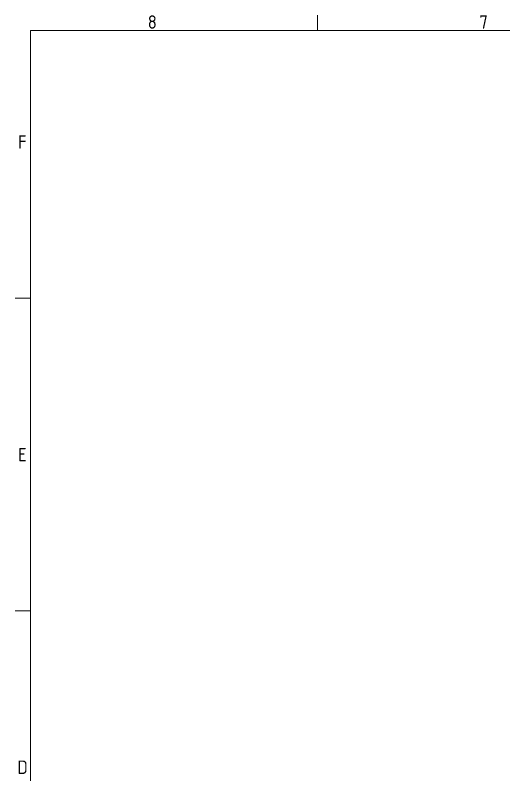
# Model space of a CAD drawing. Header units: millimetres. Extents: x 0 to 5940, y 0 to 4200.
# Drawn here: x 66 to 1160, y 2433 to 4134 of the extents above; entities that cross this region are included whole.
import ezdxf

# ---------------------------------------------------------------- set-up
doc = ezdxf.new("R2010")
doc.units = ezdxf.units.MM
doc.header["$LTSCALE"] = 10
doc.layers.get('0').update_dxf_attribs({"color": 3, "lineweight": 5, "true_color": 0x00ff00})
doc.layers.add('경계(ISO)', color=7, linetype='Continuous', lineweight=5)
doc.styles.add('문자 텍스트_PSTEK_POSCO', font='isocp.shx')

# ---------------------------------------------------------------- blocks, each defined once
blk = doc.blocks.new('경계 Default Border')
at = {"layer": '경계(ISO)'}
for p, q in [((74.25, 410), (74.25, 413.4)), ((10, 350), (6.6, 350)), ((10, 280), (6.6, 280))]:
    blk.add_line(p, q, dxfattribs=at)
at = {"layer": '경계(ISO)', "flags": 128}
blk.add_lwpolyline([(10, 10), (10, 410), (584, 410), (584, 10), (10, 10)], dxfattribs=at)
at = {"layer": '경계(ISO)', "color": 2, "true_color": 0xffff00, "char_height": 3, "attachment_point": 7, "style": '문자 텍스트_PSTEK_POSCO'}
for s, insert in [('8', (36.27, 410.37)), ('7', (110.52, 410.39)), ('F', (7.24, 383.5)), ('E', (7.24, 313.47)), ('D', (7.08, 243.47))]:
    blk.add_mtext(s, dxfattribs=dict(at, insert=insert))

msp = doc.modelspace()

# ---------------------------------------------------------------- block references
at = {"xscale": 10, "yscale": 10, "zscale": 10}
msp.add_blockref('경계 Default Border', (0, 0), dxfattribs=at)

doc.saveas('drawing.dxf')
